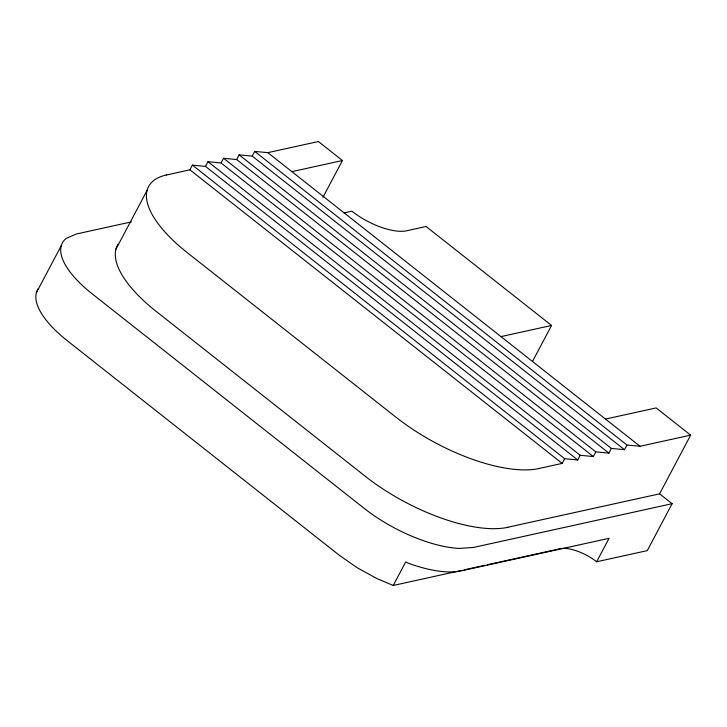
<?xml version="1.0" encoding="UTF-8"?>
<svg xmlns="http://www.w3.org/2000/svg" width="727" height="727" viewBox="0 0 727 727"><rect width="100%" height="100%" fill="white"/><g stroke="black" fill="none" stroke-linecap="round" stroke-linejoin="round"><path stroke-width="1.09" d="M36.35 292.754L61.195 245.826M116.011 249.07L147.099 190.338M166.637 174.98L189.92 169.809L192.401 165.12L205.487 166.392L577.738 459.973L580.228 455.284L593.314 456.556L595.804 451.858L608.89 453.121L611.38 448.432L624.466 449.695L626.956 445.006L640.042 446.269L690.65 435.137L656.117 407.929L605.491 419.07L267.818 152.652L254.704 151.416L252.214 156.105L239.128 154.842L236.648 159.531L223.552 158.268L221.072 162.966L207.977 161.694L205.487 166.392M322.915 197.371L342.426 160.513L318.408 141.529L267.818 152.652M38.204 288.683A86.658 34.133 27.9 0 0 67.32 340.754L339.182 555.174L357.012 567.633L376.813 578.538L393.243 585.471L405.666 562.007L409.655 563.689A86.658 34.133 27.9 0 0 461.082 570.904L609.062 538.307L596.64 561.771A28.889 11.378 27.9 0 0 560.153 548.712L487.199 564.779M532.573 361.31L551.557 325.46L426.086 226.488L406.611 230.786A43.329 17.066 27.9 0 1 351.877 211.184L344.08 212.902M538.907 468.515L562.171 463.399L564.652 458.71L577.738 459.973M507.819 527.248L659.58 493.842L690.65 435.137M659.58 493.842L672.121 503.693L647.275 550.621L596.64 561.771M291.8 171.663L342.426 160.513M131.333 221.899L76.153 234.049L66.202 238.401A86.658 34.133 27.9 0 0 92.165 293.826L364.027 508.246A86.658 34.133 27.9 0 0 459.273 548.412L473.504 547.44L672.121 503.693M500.93 336.61L551.557 325.46M393.243 585.471L461.781 570.377M463.99 569.886L484.991 565.261M605.491 419.07L640.042 446.269M254.704 151.416L626.956 445.006M252.214 156.105L624.466 449.695M239.128 154.842L611.38 448.432M236.648 159.531L608.89 453.121M223.552 158.268L595.804 451.858M221.072 162.966L593.314 456.556M207.977 161.694L580.228 455.284M192.401 165.12L564.652 458.71M189.92 169.809L562.171 463.399M396.351 417.498L187.475 252.823A112.776 44.456 27.9 0 1 166.583 174.934M507.864 527.293A112.776 44.447 27.9 0 1 365.236 476.24L156.387 311.565A112.776 44.383 27.9 0 1 118.11 244.217M538.916 468.524A112.776 44.374 27.9 0 1 396.397 417.489"/></g></svg>
